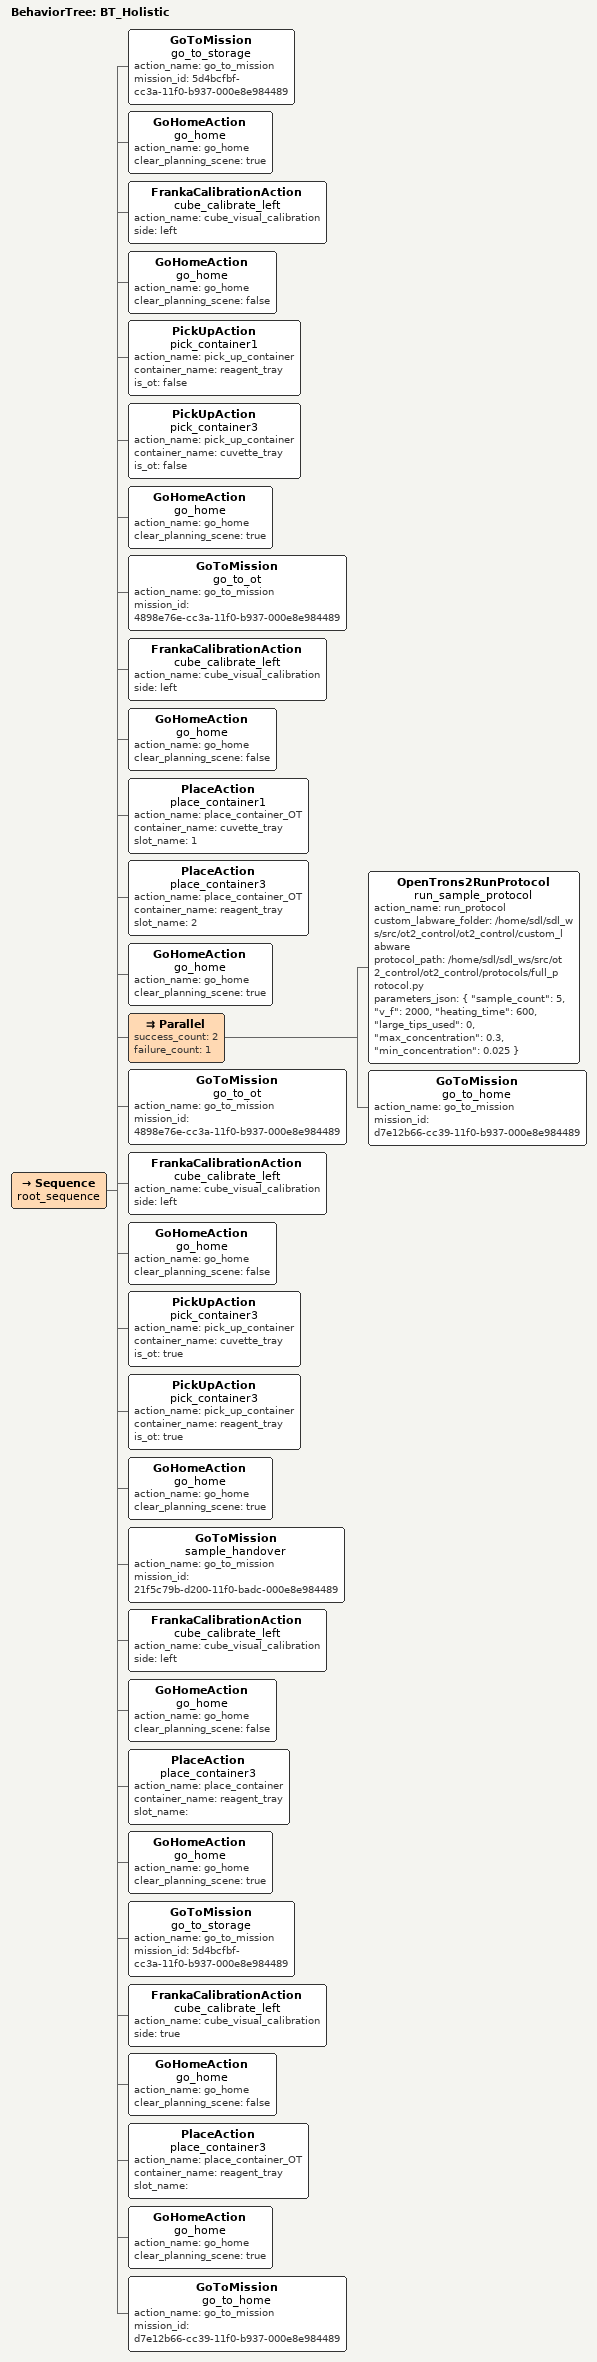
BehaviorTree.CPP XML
<root BTCPP_format="4" >
     <BehaviorTree ID="BT_Holistic">
        <Sequence name="root_sequence">
            <!-- Move MiR to storage location-->
            <GoToMission name="go_to_storage"
                        action_name="go_to_mission"
                        mission_id="5d4bcfbf-cc3a-11f0-b937-000e8e984489" />

            <!-- Home the Franka manipulator -->
            <GoHomeAction name="go_home"
                                   action_name="go_home"
                                   clear_planning_scene="true" />

            <!-- Calibrate camera using left side of cube -->
            <FrankaCalibrationAction name="cube_calibrate_left"
                                    action_name="cube_visual_calibration"
                                    side="left" />

            <!-- Home the Franka manipulator -->
            <GoHomeAction name="go_home"
                                   action_name="go_home"
                                   clear_planning_scene="false" />

             <!-- Pick up Container1 -->
            <PickUpAction name="pick_container1"
                         action_name="pick_up_container"
                         container_name="reagent_tray"
                         is_ot="false"/>

            <!-- Pick up Container1 -->
            <PickUpAction name="pick_container3"
                         action_name="pick_up_container"
                         container_name="cuvette_tray"
                         is_ot="false"/>

            <!-- Home the Franka manipulator -->
            <GoHomeAction name="go_home"
                                   action_name="go_home"
                                   clear_planning_scene="true" />

            <!-- Move MiR to storage location-->
            <GoToMission name="go_to_ot"
                        action_name="go_to_mission"
                        mission_id="4898e76e-cc3a-11f0-b937-000e8e984489" />

            <!-- Calibrate camera using left side of cube -->
            <FrankaCalibrationAction name="cube_calibrate_left"
                                    action_name="cube_visual_calibration"
                                    side="left" />
            <!-- Home the Franka manipulator -->
            <GoHomeAction name="go_home"
                                   action_name="go_home"
                                   clear_planning_scene="false" />
            <!-- Place Container1 -->
            <PlaceAction name="place_container1"
                        action_name="place_container_OT"
                        container_name="cuvette_tray"
                        slot_name = "1"
                        />

            <PlaceAction name="place_container3"
                        action_name="place_container_OT"
                        container_name="reagent_tray"
                        slot_name = "2"
                        />

            <!-- Home the Franka manipulator -->
            <GoHomeAction name="go_home"
                                   action_name="go_home"
                                   clear_planning_scene="true" />

            <!-- Phase 2: Start OpenTrons2 protocol and go home in parallel -->
            <Parallel success_count="2" failure_count="1">
                <OpenTrons2RunProtocol name="run_sample_protocol"
                                     action_name="run_protocol"
                                     custom_labware_folder="/home/sdl/sdl_ws/src/ot2_control/ot2_control/custom_labware"
                                     protocol_path="/home/sdl/sdl_ws/src/ot2_control/ot2_control/protocols/full_protocol.py"
                                     parameters_json='
                                      {
                                        "sample_count": 5,
                                        "v_f": 2000,
                                        "heating_time": 600,
                                        "large_tips_used": 0,
                                        "max_concentration": 0.3,
                                        "min_concentration": 0.025
                                      }
                                    '/>
                <GoToMission name="go_to_home"
                            action_name="go_to_mission"
                            mission_id="d7e12b66-cc39-11f0-b937-000e8e984489" />
            </Parallel>

            <!-- Move MiR to storage location-->
            <GoToMission name="go_to_ot"
                        action_name="go_to_mission"
                        mission_id="4898e76e-cc3a-11f0-b937-000e8e984489" />

            <!-- Calibrate camera using left side of cube -->
            <FrankaCalibrationAction name="cube_calibrate_left"
                                    action_name="cube_visual_calibration"
                                    side="left" />
            <!-- Home the Franka manipulator -->
            <GoHomeAction name="go_home"
                                   action_name="go_home"
                                   clear_planning_scene="false" />

            <!-- Pick up Container1 -->
            <PickUpAction name="pick_container3"
                         action_name="pick_up_container"
                         container_name="cuvette_tray"
                         is_ot="true"/>

            <!-- Pick up Container1 -->
            <PickUpAction name="pick_container3"
                         action_name="pick_up_container"
                         container_name="reagent_tray"
                         is_ot="true"/>

            <!-- Home the Franka manipulator -->
            <GoHomeAction name="go_home"
                                   action_name="go_home"
                                   clear_planning_scene="true" />

            <GoToMission name="sample_handover"
                        action_name="go_to_mission"
                        mission_id="21f5c79b-d200-11f0-badc-000e8e984489" />

            <!-- Calibrate camera using left side of cube -->
            <FrankaCalibrationAction name="cube_calibrate_left"
                                    action_name="cube_visual_calibration"
                                    side="left" />

            <!-- Home the Franka manipulator -->
            <GoHomeAction name="go_home"
                                   action_name="go_home"
                                   clear_planning_scene="false" />

            <PlaceAction name="place_container3"
                        action_name="place_container"
                        container_name="reagent_tray"
                        slot_name = ""
                        />

            <!-- Home the Franka manipulator -->
            <GoHomeAction name="go_home"
                                   action_name="go_home"
                                   clear_planning_scene="true" />

            <GoToMission name="go_to_storage"
                        action_name="go_to_mission"
                        mission_id="5d4bcfbf-cc3a-11f0-b937-000e8e984489" />

            <!-- Calibrate camera using left side of cube -->
            <FrankaCalibrationAction name="cube_calibrate_left"
                                    action_name="cube_visual_calibration"
                                    side="true" />

            <!-- Home the Franka manipulator -->
            <GoHomeAction name="go_home"
                                   action_name="go_home"
                                   clear_planning_scene="false" />

            <PlaceAction name="place_container3"
                        action_name="place_container_OT"
                        container_name="reagent_tray"
                        slot_name = ""
                        />

            <!-- Home the Franka manipulator -->
            <GoHomeAction name="go_home"
                                   action_name="go_home"
                                   clear_planning_scene="true" />

            <!-- Move MiR to storage location-->
            <GoToMission name="go_to_home"
                        action_name="go_to_mission"
                        mission_id="d7e12b66-cc39-11f0-b937-000e8e984489" />

        </Sequence>
     </BehaviorTree>
 </root>
